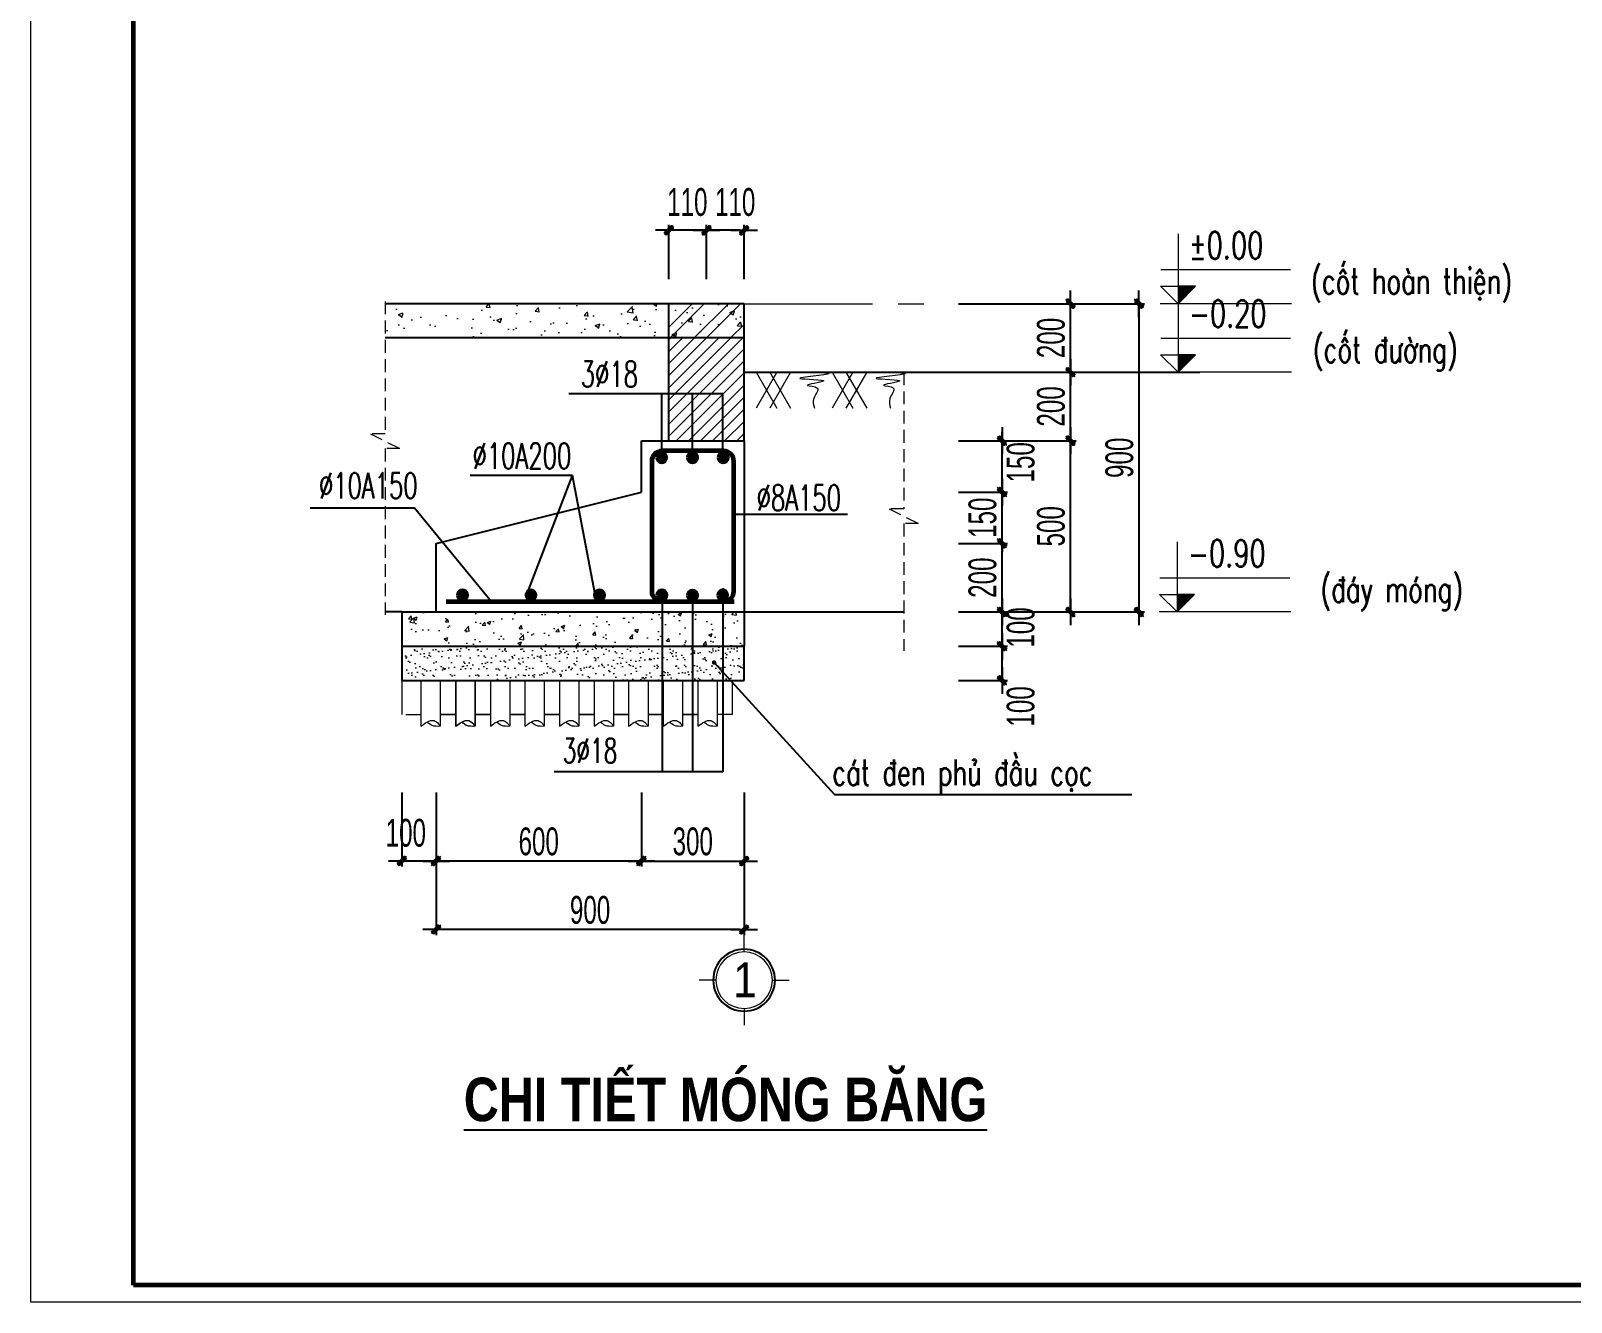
# Model space of a CAD drawing. Header units: millimetres. Extents: x 596422 to 1674380, y -367470 to 58862.
# Drawn here: x 818443 to 827444, y -54486 to -47061 of the extents above; entities that cross this region are included whole.
import ezdxf
from ezdxf.enums import TextEntityAlignment as Align

# ---------------------------------------------------------------- set-up
doc = ezdxf.new("R2010")
doc.units = ezdxf.units.MM
doc.header["$LTSCALE"] = 600
doc.header["$MEASUREMENT"] = 0
for name, pattern in [('CENTERX2', [4, 2.5, -0.5, 0.5, -0.5]), ('DASHDOT', [1, 0.5, -0.25, 0, -0.25]), ('HIDDEN', [0.375, 0.25, -0.125])]:
    doc.linetypes.add(name, pattern=pattern)
doc.layers.get('0').update_dxf_attribs({"lineweight": 0})
doc.layers.get('Defpoints').update_dxf_attribs({"lineweight": 0})
for name, color, linetype, lineweight in [('EG Dim', 8, 'Continuous', 18), ('EG Text2', 7, 'Continuous', 18), ('ISO', 33, 'Continuous', 15), ('LC Dim', 8, 'Continuous', 18), ('LC Hatch', 252, 'Continuous', 9), ('LC Hatch @ 1', 252, 'Continuous', 9), ('LC ISO', 153, 'Continuous', 13), ('LC Khac', 4, 'Continuous', 9), ('LC Net dam3', 1, 'Continuous', 60), ('LC Net manh', 9, 'Continuous', 5), ('LC Net thay', 7, 'Continuous', 25), ('LC Net truc', 79, 'DASHDOT', 13), ('LC Text1', 3, 'Continuous', 20), ('LC Text2', 7, 'Continuous', 25), ('MANH', 35, 'HIDDEN', 5)]:
    doc.layers.add(name, color=color, linetype=linetype, lineweight=lineweight)
doc.layers.add('Khungten_LCDI', color=7, linetype='Continuous')
doc.layers.add('Kichthuoc', color=9, linetype='Continuous')
doc.styles.add('EG 1', font='VHAVANB.TTF')
doc.styles.add('HOATBIF', font='hoatbif.shx', dxfattribs={"width": 0.65})
doc.styles.add('Khungten', font='VHAVAN.TTF', dxfattribs={"width": 0.9, "height": 5000})
doc.styles.add('LC 1', font='VHAVANB.TTF')
doc.styles.add('LC 3', font='vnsimli.shx', dxfattribs={"width": 0.75})
doc.styles.add('LC3', font='VHARIALB.TTF', dxfattribs={"width": 0.8})
doc.styles.add('Title', font='VHAVAN.TTF', dxfattribs={"width": 0.8})
doc.dimstyles.new('1-100', dxfattribs={"dimscale": 300, "dimtxt": 1.2, "dimasz": 0.25, "dimexe": 0.5, "dimexo": 0, "dimgap": 0.3, "dimtad": 1, "dimdec": 0, "dimzin": 0, "dimdsep": 46, "dimtxsty": 'HOATBIF', "dimblk1": 'DOT', "dimblk2": 'DOT', "dimsah": 1, "dimcen": -1, "dimdle": 1, "dimclrd": 256, "dimclre": 256, "dimclrt": 4, "dimadec": 3, "dimazin": 2, "dimtfac": 0.333333, "dimtdec": 0, "dimtix": 1, "dimtmove": 2, "dimatfit": 3, "dimldrblk": 'DOT', "dimfxl": 1, "dimtvp": 0.833333, "dimtolj": 1, "dimtzin": 0, "dimarcsym": 0})

# ---------------------------------------------------------------- blocks, each defined once
blk = doc.blocks.new('LCDI-new')
at = {"layer": 'Defpoints', "lineweight": 0}
blk.add_lwpolyline([(-1626044.71, 488105.01), (-1626044.71, 488402.01), (-1625624.71, 488402.01), (-1625624.71, 488105.01)], close=True, dxfattribs=at)
at = {"layer": 'Khungten_LCDI', "color": 5, "lineweight": 60}
blk.add_lwpolyline([(-1626032.71, 488107.01), (-1626032.71, 488400.01), (-1625626.71, 488400.01), (-1625626.71, 488107.01)], close=True, dxfattribs=at)
at = {"color": 2, "style": 'Title', "width": 1.824646}
for tag, p, p2 in [('TENBANVE1', (-1625663.58, 488164.65), (-1625629.32, 488164.65)), ('TENBANVE2', (-1625663.58, 488157.89), (-1625629.32, 488157.89))]:
    blk.add_attdef(tag, text='', height=2.5, dxfattribs=at).set_placement(p, p2, align=Align.FIT)
at = {"color": 7, "style": 'Khungten', "width": 0.8}
for tag, p in [('REVISION', (-1625637.72, 488146.05)), ('NGAYHT', (-1625637.25, 488137.42))]:
    blk.add_attdef(tag, text='', height=2, dxfattribs=at).set_placement(p, align=Align.CENTER)
at = {"color": 2, "style": 'Title', "width": 0.7}
blk.add_attdef('SOBANVE', text='', height=2.5, dxfattribs=at).set_placement((-1625637.09, 488114.55), align=Align.CENTER)
blk = doc.blocks.new('DOT')
at = {"layer": 'Kichthuoc'}
blk.add_line((-3, 0), (3, 0), dxfattribs=at)
at = {"layer": 'Kichthuoc', "color": 4}
blk.add_line((-1, -1), (1, 1), dxfattribs=at)
blk.add_lwpolyline([(0.5, 1), (-1, -0.5), (-0.5, -1), (1, 0.5)], close=True, dxfattribs=at)
blk = doc.blocks.new('*D555')
at = {"layer": 'Defpoints', "color": 0, "transparency": 16777216}
for p in [(822011.2, -51509.6), (822611.2, -51509.6), (822611.2, -51909.6)]:
    blk.add_point(p, dxfattribs=at)
at = {"layer": 'EG Dim', "lineweight": -2, "transparency": 16777216}
for p, q in [((822011.2, -51509.6), (822011.2, -51942.1)), ((822611.2, -51509.6), (822611.2, -51942.1)), ((822037.2, -51909.6), (822585.2, -51909.6))]:
    blk.add_line(p, q, dxfattribs=at)
at = {"layer": 'EG Dim', "lineweight": -2, "transparency": 16777216, "xscale": 26, "yscale": 26, "zscale": 26, "rotation": 180}
blk.add_blockref('DOT', (822011.2, -51909.6), dxfattribs=at)
at = {"layer": 'EG Dim', "lineweight": -2, "transparency": 16777216, "xscale": 26, "yscale": 26, "zscale": 26}
blk.add_blockref('DOT', (822611.2, -51909.6), dxfattribs=at)
at = {"layer": 'EG Dim', "color": 4, "transparency": 16777216, "insert": (822311.2, -51795.8), "char_height": 162.5, "attachment_point": 5, "style": 'HOATBIF'}
blk.add_mtext('\\A1;300', dxfattribs=at)
blk = doc.blocks.new('_Dot')
at = {"color": 0, "linetype": 'ByBlock', "lineweight": -2}
blk.add_line((-0.5, 0), (-1, 0), dxfattribs=at)
at = {"color": 0, "linetype": 'ByBlock', "const_width": 0.5}
blk.add_lwpolyline([(-0.25, 0, 1), (0.25, 0, 1)], format="xyb", close=True, dxfattribs=at)
blk = doc.blocks.new('*D556')
at = {"layer": 'Defpoints', "color": 0, "transparency": 16777216}
for p in [(823863.3, -50454.6), (824118.2, -50454.6), (823863.3, -50654.6)]:
    blk.add_point(p, dxfattribs=at)
at = {"layer": 'EG Dim', "lineweight": -2, "transparency": 16777216}
for p, q in [((823863.3, -50454.6), (824150.7, -50454.6)), ((824118.2, -50628.6), (824118.2, -50480.6)), ((823863.3, -50654.6), (824150.7, -50654.6))]:
    blk.add_line(p, q, dxfattribs=at)
at = {"layer": 'EG Dim', "lineweight": -2, "transparency": 16777216, "xscale": 26, "yscale": 26, "zscale": 26}
for p, rotation in [((824118.2, -50454.6), 90), ((824118.2, -50654.6), 270)]:
    blk.add_blockref('DOT', p, dxfattribs=dict(at, rotation=rotation))
at = {"layer": 'EG Dim', "color": 4, "transparency": 16777216, "insert": (824227.5, -50545.6), "char_height": 162.5, "attachment_point": 5, "rotation": 90, "style": 'HOATBIF'}
blk.add_mtext('\\A1;100', dxfattribs=at)
blk = doc.blocks.new('*D557')
at = {"layer": 'Defpoints', "color": 0, "transparency": 16777216}
for p in [(823863.3, -50054.6), (824118.2, -50054.6), (823863.3, -50454.6)]:
    blk.add_point(p, dxfattribs=at)
at = {"layer": 'EG Dim', "lineweight": -2, "transparency": 16777216}
for p, q in [((823863.3, -50054.6), (824150.7, -50054.6)), ((824118.2, -50428.6), (824118.2, -50080.6)), ((823863.3, -50454.6), (824150.7, -50454.6))]:
    blk.add_line(p, q, dxfattribs=at)
at = {"layer": 'EG Dim', "lineweight": -2, "transparency": 16777216, "xscale": 26, "yscale": 26, "zscale": 26}
for p, rotation in [((824118.2, -50054.6), 90), ((824118.2, -50454.6), 270)]:
    blk.add_blockref('DOT', p, dxfattribs=dict(at, rotation=rotation))
at = {"layer": 'EG Dim', "color": 4, "transparency": 16777216, "insert": (824004.5, -50254.6), "char_height": 162.5, "attachment_point": 5, "rotation": 90, "style": 'HOATBIF'}
blk.add_mtext('\\A1;200', dxfattribs=at)
blk = doc.blocks.new('*D558')
at = {"layer": 'Defpoints', "color": 0, "transparency": 16777216}
for p in [(823863.3, -49754.6), (824118.2, -49754.6), (823863.3, -50054.6)]:
    blk.add_point(p, dxfattribs=at)
at = {"layer": 'EG Dim', "lineweight": -2, "transparency": 16777216}
for p, q in [((823863.3, -49754.6), (824150.7, -49754.6)), ((824118.2, -49728.6), (824118.2, -49702.6)), ((824118.2, -50054.6), (824118.2, -49754.6)), ((823863.3, -50054.6), (824150.7, -50054.6)), ((824118.2, -50080.6), (824118.2, -50106.6))]:
    blk.add_line(p, q, dxfattribs=at)
at = {"layer": 'EG Dim', "lineweight": -2, "transparency": 16777216, "xscale": 26, "yscale": 26, "zscale": 26}
for p, rotation in [((824118.2, -49754.6), 270), ((824118.2, -50054.6), 90)]:
    blk.add_blockref('DOT', p, dxfattribs=dict(at, rotation=rotation))
at = {"layer": 'EG Dim', "color": 4, "transparency": 16777216, "insert": (824004.5, -49904.6), "char_height": 162.5, "attachment_point": 5, "rotation": 90, "style": 'HOATBIF'}
blk.add_mtext('\\A1;150', dxfattribs=at)
blk = doc.blocks.new('*D559')
at = {"layer": 'Defpoints', "color": 0, "transparency": 16777216}
for p in [(823863.3, -49454.6), (824118.2, -49454.6), (823863.3, -49754.6)]:
    blk.add_point(p, dxfattribs=at)
at = {"layer": 'EG Dim', "lineweight": -2, "transparency": 16777216}
for p, q in [((824118.2, -49428.6), (824118.2, -49402.6)), ((823863.3, -49454.6), (824150.7, -49454.6)), ((824118.2, -49754.6), (824118.2, -49454.6)), ((823863.3, -49754.6), (824150.7, -49754.6)), ((824118.2, -49780.6), (824118.2, -49806.6))]:
    blk.add_line(p, q, dxfattribs=at)
at = {"layer": 'EG Dim', "lineweight": -2, "transparency": 16777216, "xscale": 26, "yscale": 26, "zscale": 26}
for p, rotation in [((824118.2, -49454.6), 270), ((824118.2, -49754.6), 90)]:
    blk.add_blockref('DOT', p, dxfattribs=dict(at, rotation=rotation))
at = {"layer": 'EG Dim', "color": 4, "transparency": 16777216, "insert": (824227.5, -49580.8), "char_height": 162.5, "attachment_point": 5, "rotation": 90, "style": 'HOATBIF'}
blk.add_mtext('\\A1;150', dxfattribs=at)
blk = doc.blocks.new('*D560')
at = {"layer": 'Defpoints', "color": 0, "transparency": 16777216}
for p in [(823863.3, -49454.6), (824518.2, -49454.6), (823863.3, -50454.6)]:
    blk.add_point(p, dxfattribs=at)
at = {"layer": 'EG Dim', "lineweight": -2, "transparency": 16777216}
for p, q in [((823863.3, -49454.6), (824550.7, -49454.6)), ((824518.2, -50428.6), (824518.2, -49480.6)), ((823863.3, -50454.6), (824550.7, -50454.6))]:
    blk.add_line(p, q, dxfattribs=at)
at = {"layer": 'EG Dim', "lineweight": -2, "transparency": 16777216, "xscale": 26, "yscale": 26, "zscale": 26}
for p, rotation in [((824518.2, -49454.6), 90), ((824518.2, -50454.6), 270)]:
    blk.add_blockref('DOT', p, dxfattribs=dict(at, rotation=rotation))
at = {"layer": 'EG Dim', "color": 4, "transparency": 16777216, "insert": (824404.5, -49954.6), "char_height": 162.5, "attachment_point": 5, "rotation": 90, "style": 'HOATBIF'}
blk.add_mtext('\\A1;500', dxfattribs=at)
blk = doc.blocks.new('*D561')
at = {"layer": 'Defpoints', "color": 0, "transparency": 16777216}
for p in [(823863.3, -49054.6), (824518.2, -49054.6), (823863.3, -49454.6)]:
    blk.add_point(p, dxfattribs=at)
at = {"layer": 'EG Dim', "lineweight": -2, "transparency": 16777216}
for p, q in [((823863.3, -49054.6), (824550.7, -49054.6)), ((824518.2, -49428.6), (824518.2, -49080.6)), ((823863.3, -49454.6), (824550.7, -49454.6))]:
    blk.add_line(p, q, dxfattribs=at)
at = {"layer": 'EG Dim', "lineweight": -2, "transparency": 16777216, "xscale": 26, "yscale": 26, "zscale": 26}
for p, rotation in [((824518.2, -49054.6), 90), ((824518.2, -49454.6), 270)]:
    blk.add_blockref('DOT', p, dxfattribs=dict(at, rotation=rotation))
at = {"layer": 'EG Dim', "color": 4, "transparency": 16777216, "insert": (824404.5, -49254.6), "char_height": 162.5, "attachment_point": 5, "rotation": 90, "style": 'HOATBIF'}
blk.add_mtext('\\A1;200', dxfattribs=at)
blk = doc.blocks.new('*D562')
at = {"layer": 'Defpoints', "color": 0, "transparency": 16777216}
for p in [(823863.3, -48654.6), (824518.2, -48654.6), (823863.3, -49054.6)]:
    blk.add_point(p, dxfattribs=at)
at = {"layer": 'EG Dim', "lineweight": -2, "transparency": 16777216}
for p, q in [((823863.3, -48654.6), (824550.7, -48654.6)), ((824518.2, -49028.6), (824518.2, -48680.6)), ((823863.3, -49054.6), (824550.7, -49054.6))]:
    blk.add_line(p, q, dxfattribs=at)
at = {"layer": 'EG Dim', "lineweight": -2, "transparency": 16777216, "xscale": 26, "yscale": 26, "zscale": 26}
for p, rotation in [((824518.2, -48654.6), 90), ((824518.2, -49054.6), 270)]:
    blk.add_blockref('DOT', p, dxfattribs=dict(at, rotation=rotation))
at = {"layer": 'EG Dim', "color": 4, "transparency": 16777216, "insert": (824404.5, -48854.6), "char_height": 162.5, "attachment_point": 5, "rotation": 90, "style": 'HOATBIF'}
blk.add_mtext('\\A1;200', dxfattribs=at)
blk = doc.blocks.new('*D563')
at = {"layer": 'Defpoints', "color": 0, "transparency": 16777216}
for p in [(822391.2, -48225.6), (822391.2, -48511.8), (822611.2, -48511.8)]:
    blk.add_point(p, dxfattribs=at)
at = {"layer": 'EG Dim', "lineweight": -2, "transparency": 16777216}
for p, q in [((822391.2, -48511.8), (822391.2, -48193.1)), ((822585.2, -48225.6), (822417.2, -48225.6)), ((822611.2, -48511.8), (822611.2, -48193.1))]:
    blk.add_line(p, q, dxfattribs=at)
at = {"layer": 'EG Dim', "lineweight": -2, "transparency": 16777216, "xscale": 26, "yscale": 26, "zscale": 26, "rotation": 180}
blk.add_blockref('DOT', (822391.2, -48225.6), dxfattribs=at)
at = {"layer": 'EG Dim', "lineweight": -2, "transparency": 16777216, "xscale": 26, "yscale": 26, "zscale": 26}
blk.add_blockref('DOT', (822611.2, -48225.6), dxfattribs=at)
at = {"layer": 'EG Dim', "color": 4, "transparency": 16777216, "insert": (822558.9, -48061.6), "char_height": 162.5, "attachment_point": 5, "style": 'HOATBIF'}
blk.add_mtext('\\A1;110', dxfattribs=at)
blk = doc.blocks.new('*U346')
at = {"layer": 'LC ISO'}
for p, q in [((-42.5, 101.1), (-42.5, -99.9)), ((42.5, 101.1), (42.5, -99.9)), ((-109, -48.9), (-42.5, -48.9)), ((109, -48.9), (42.5, -48.9))]:
    blk.add_line(p, q, dxfattribs=at)
for points in [[(42.5, -99.9), (14.6, -81.2), (-15.5, -74.8), (-34, -88.1), (-42.5, -99.9)], [(-42.5, -99.9), (-6.5, -96.2), (14.9, -81.3)]]:
    blk.add_spline(points, degree=3, dxfattribs=at)
blk = doc.blocks.new('*D564')
at = {"layer": 'Defpoints', "color": 0, "transparency": 16777216}
for p in [(820811.2, -51509.6), (822611.2, -51509.6), (820811.2, -52309.6)]:
    blk.add_point(p, dxfattribs=at)
at = {"layer": 'EG Dim', "lineweight": -2, "transparency": 16777216}
for p, q in [((820811.2, -51509.6), (820811.2, -52342.1)), ((822611.2, -51509.6), (822611.2, -52342.1)), ((822585.2, -52309.6), (820837.2, -52309.6))]:
    blk.add_line(p, q, dxfattribs=at)
at = {"layer": 'EG Dim', "lineweight": -2, "transparency": 16777216, "xscale": 26, "yscale": 26, "zscale": 26, "rotation": 180}
blk.add_blockref('DOT', (820811.2, -52309.6), dxfattribs=at)
at = {"layer": 'EG Dim', "lineweight": -2, "transparency": 16777216, "xscale": 26, "yscale": 26, "zscale": 26}
blk.add_blockref('DOT', (822611.2, -52309.6), dxfattribs=at)
at = {"layer": 'EG Dim', "color": 4, "transparency": 16777216, "insert": (821711.2, -52195.8), "char_height": 162.5, "attachment_point": 5, "style": 'HOATBIF'}
blk.add_mtext('\\A1;900', dxfattribs=at)
blk = doc.blocks.new('*D565')
at = {"layer": 'Defpoints', "color": 0, "transparency": 16777216}
for p in [(820811.2, -51509.6), (822011.2, -51509.6), (820811.2, -51909.6)]:
    blk.add_point(p, dxfattribs=at)
at = {"layer": 'EG Dim', "lineweight": -2, "transparency": 16777216}
for p, q in [((820811.2, -51509.6), (820811.2, -51942.1)), ((822011.2, -51509.6), (822011.2, -51942.1)), ((821985.2, -51909.6), (820837.2, -51909.6))]:
    blk.add_line(p, q, dxfattribs=at)
at = {"layer": 'EG Dim', "lineweight": -2, "transparency": 16777216, "xscale": 26, "yscale": 26, "zscale": 26, "rotation": 180}
blk.add_blockref('DOT', (820811.2, -51909.6), dxfattribs=at)
at = {"layer": 'EG Dim', "lineweight": -2, "transparency": 16777216, "xscale": 26, "yscale": 26, "zscale": 26}
blk.add_blockref('DOT', (822011.2, -51909.6), dxfattribs=at)
at = {"layer": 'EG Dim', "color": 4, "transparency": 16777216, "insert": (821411.2, -51795.8), "char_height": 162.5, "attachment_point": 5, "style": 'HOATBIF'}
blk.add_mtext('\\A1;600', dxfattribs=at)
blk = doc.blocks.new('*D566')
at = {"layer": 'Defpoints', "color": 0, "transparency": 16777216}
for p in [(820611.2, -51509.6), (820811.2, -51509.6), (820611.2, -51909.6)]:
    blk.add_point(p, dxfattribs=at)
at = {"layer": 'EG Dim', "lineweight": -2, "transparency": 16777216}
for p, q in [((820611.2, -51509.6), (820611.2, -51942.1)), ((820811.2, -51509.6), (820811.2, -51942.1)), ((820785.2, -51909.6), (820637.2, -51909.6))]:
    blk.add_line(p, q, dxfattribs=at)
at = {"layer": 'EG Dim', "lineweight": -2, "transparency": 16777216, "xscale": 26, "yscale": 26, "zscale": 26, "rotation": 180}
blk.add_blockref('DOT', (820611.2, -51909.6), dxfattribs=at)
at = {"layer": 'EG Dim', "lineweight": -2, "transparency": 16777216, "xscale": 26, "yscale": 26, "zscale": 26}
blk.add_blockref('DOT', (820811.2, -51909.6), dxfattribs=at)
at = {"layer": 'EG Dim', "color": 4, "transparency": 16777216, "insert": (820634.5, -51745.6), "char_height": 162.5, "attachment_point": 5, "style": 'HOATBIF'}
blk.add_mtext('\\A1;100', dxfattribs=at)
blk = doc.blocks.new('*D567')
at = {"layer": 'Defpoints', "color": 0, "transparency": 16777216}
for p in [(823863.3, -50654.6), (824118.2, -50654.6), (823863.3, -50854.6)]:
    blk.add_point(p, dxfattribs=at)
at = {"layer": 'EG Dim', "lineweight": -2, "transparency": 16777216}
for p, q in [((823863.3, -50654.6), (824150.7, -50654.6)), ((824118.2, -50828.6), (824118.2, -50680.6)), ((823863.3, -50854.6), (824150.7, -50854.6))]:
    blk.add_line(p, q, dxfattribs=at)
at = {"layer": 'EG Dim', "lineweight": -2, "transparency": 16777216, "xscale": 26, "yscale": 26, "zscale": 26}
for p, rotation in [((824118.2, -50654.6), 90), ((824118.2, -50854.6), 270)]:
    blk.add_blockref('DOT', p, dxfattribs=dict(at, rotation=rotation))
at = {"layer": 'EG Dim', "color": 4, "transparency": 16777216, "insert": (824227.5, -51006.6), "char_height": 162.5, "attachment_point": 5, "rotation": 90, "style": 'HOATBIF'}
blk.add_mtext('\\A1;100', dxfattribs=at)
blk = doc.blocks.new('*D568')
at = {"layer": 'Defpoints', "color": 0, "transparency": 16777216}
for p in [(823863.3, -48654.6), (823863.3, -50454.6), (824918.2, -50454.6)]:
    blk.add_point(p, dxfattribs=at)
at = {"layer": 'EG Dim', "lineweight": -2, "transparency": 16777216}
for p, q in [((823863.3, -48654.6), (824950.7, -48654.6)), ((824918.2, -48680.6), (824918.2, -50428.6)), ((823863.3, -50454.6), (824950.7, -50454.6))]:
    blk.add_line(p, q, dxfattribs=at)
at = {"layer": 'EG Dim', "lineweight": -2, "transparency": 16777216, "xscale": 26, "yscale": 26, "zscale": 26}
for p, rotation in [((824918.2, -48654.6), 90), ((824918.2, -50454.6), 270)]:
    blk.add_blockref('DOT', p, dxfattribs=dict(at, rotation=rotation))
at = {"layer": 'EG Dim', "color": 4, "transparency": 16777216, "insert": (824804.5, -49554.6), "char_height": 162.5, "attachment_point": 5, "rotation": 90, "style": 'HOATBIF'}
blk.add_mtext('\\A1;900', dxfattribs=at)
blk = doc.blocks.new('TTRUC')
at = {"layer": 'ISO'}
for p, q in [((0, 6.37), (0, 10.13)), ((-6.37, 0), (-10.13, 0)), ((6.37, 0), (10.13, 0)), ((0, -6.37), (0, -10.13))]:
    blk.add_line(p, q, dxfattribs=at)
blk.add_circle((0, 0), 6.37, dxfattribs=at)
at = {"layer": 'Kichthuoc'}
blk.add_circle((0, 0), 6.95, dxfattribs=at)
blk = doc.blocks.new('theptron1')
at = {"layer": 'LC Net dam3'}
for p, q in [((-0.5, 0), (0.5, 0)), ((-0.35, 0.35), (0.35, -0.35)), ((0.35, 0.35), (-0.35, -0.35)), ((0, 0.5), (0, -0.5))]:
    blk.add_line(p, q, dxfattribs=at)
blk.add_circle((0, 0), 0.5, dxfattribs=at)
blk = doc.blocks.new('*U347')
at = {"layer": 'LC Dim', "xscale": 37.50000000004875, "yscale": 37.50000000004875, "zscale": 37.50000000004875}
blk.add_blockref('theptron1', (0, 0), dxfattribs=at)
blk = doc.blocks.new('*U345')
at = {"layer": 'LC Dim', "xscale": 25.0000000000325, "yscale": 25.0000000000325, "zscale": 25.0000000000325}
blk.add_blockref('theptron1', (0, 0), dxfattribs=at)
blk = doc.blocks.new('CT')
at = {"layer": 'LC Khac'}
blk.add_hatch(color=252, dxfattribs=at).paths.add_polyline_path([(3.25, 1.6), (1.64, 1.6), (1.64, 0)])
at = {"layer": 'LC Khac', "color": 9, "ltscale": 50}
for p, q in [((0.05, 3.14), (12, 3.14)), ((12.09, 0), (0, 0))]:
    blk.add_line(p, q, dxfattribs=at)
for points in [[(1.64, 6.43), (1.64, 0)], [(1.64, 0), (0.03, 1.6), (1.64, 1.6)], [(1.64, 0), (3.25, 1.6), (1.64, 1.6)]]:
    blk.add_lwpolyline(points, dxfattribs=at)
at = {"layer": 'LC Khac', "color": 3, "style": 'LC 3', "width": 0.75}
blk.add_attdef('CT', (1.91, 3.5), '', height=2.2, dxfattribs=at)
blk = doc.blocks.new('mat dat')
at = {"layer": 'LC Net manh'}
for p, q in [((2, 0), (3.73, -3)), ((3.73, 0), (2, -3)), ((3.15, 0), (4.88, -3)), ((4.88, 0), (3.15, -3))]:
    blk.add_line(p, q, dxfattribs=at)
blk.add_spline([(0, 0), (-1.21, -0.12), (1.21, -0.52), (-0.75, -0.75), (0.58, -1.1), (-0.23, -1.33), (0.06, -2.19), (0, -3)], degree=3, dxfattribs=at)
blk = doc.blocks.new('TIEUDE1')
at = {"layer": 'EG Text2', "color": 7, "style": 'EG 1'}
blk.add_attdef('TIªU§Ò', text='', height=5, dxfattribs=at).set_placement((0, 0), align=Align.BOTTOM_CENTER)
blk.add_attdef('TL', text='', height=3, dxfattribs=at).set_placement((0, -2), align=Align.TOP_CENTER)
blk = doc.blocks.new('*D569')
at = {"layer": 'Defpoints', "color": 0, "transparency": 16777216}
for p in [(822171.2, -48225.6), (822171.2, -48511.8), (822391.2, -48511.8)]:
    blk.add_point(p, dxfattribs=at)
at = {"layer": 'EG Dim', "lineweight": -2, "transparency": 16777216}
for p, q in [((822171.2, -48511.8), (822171.2, -48193.1)), ((822365.2, -48225.6), (822197.2, -48225.6)), ((822391.2, -48511.8), (822391.2, -48193.1))]:
    blk.add_line(p, q, dxfattribs=at)
at = {"layer": 'EG Dim', "lineweight": -2, "transparency": 16777216, "xscale": 26, "yscale": 26, "zscale": 26, "rotation": 180}
blk.add_blockref('DOT', (822171.2, -48225.6), dxfattribs=at)
at = {"layer": 'EG Dim', "lineweight": -2, "transparency": 16777216, "xscale": 26, "yscale": 26, "zscale": 26}
blk.add_blockref('DOT', (822391.2, -48225.6), dxfattribs=at)
at = {"layer": 'EG Dim', "color": 4, "transparency": 16777216, "insert": (822279.4, -48061.6), "char_height": 162.5, "attachment_point": 5, "style": 'HOATBIF'}
blk.add_mtext('\\A1;110', dxfattribs=at)

msp = doc.modelspace()

# ---------------------------------------------------------------- hatches: boundary and pattern name
at = {"layer": 'LC Hatch', "ltscale": 0.5}
h = msp.add_hatch(dxfattribs=at)
h.set_pattern_fill('AR-CONC', color=256, scale=40)
h.set_pattern_definition([(50, (-3403369.01, 558624.28), (286.904073, -25.100854), [30, -330]), (355, (-3403369, 558624.28), (-55.500533, 300.876853), [24, -264]), (100.4514, (-3403345.1, 558622.2), (231.403753, 275.775817), [25.496076, -280.456845]), (46.1842, (-3403369, 558704.28), (426.89642, -66.207606), [45, -495]), (96.6356, (-3403333.44, 558698.76), (373.865082, 389.64715), [38.244115, -420.6852]), (351.1842, (-3403369, 558704.3), (373.86478, 389.64744), [36, -396]), (21, (-3403329.01, 558684.28), (238.762821, -161.047556), [30, -330]), (326, (-3403329, 558684.28), (97.326133, 290.060018), [24, -264]), (71.4514, (-3403309.12, 558670.86), (336.089051, 129.012199), [25.496076, -280.456845]), (37.5, (-3403369.01, 558624.28), (4.8639421, 133.1575415), [0, -260.8, 0, -268, 0, -265]), (7.5, (-3403369.01, 558624.28), (105.227815, 157.7646848), [0, -152.8, 0, -254.8, 0, -101]), (327.5, (-3403458.21, 558624.28), (213.5289745, -9.0219487), [0, -100, 0, -312, 0, -414]), (317.5, (-3403498.21, 558624.28), (233.274468, 40.041993), [0, -130, 0, -207.2, 0, -294])])
h.paths.add_polyline_path([(820513.1, -48854.6), (820513.1, -48654.6), (822153.7, -48654.6), (822153.7, -48854.6)])
at = {"layer": 'LC Hatch', "ltscale": 2}
h = msp.add_hatch(dxfattribs=at)
h.set_pattern_fill('BTCT', color=256, scale=40)
h.set_pattern_definition([(50, (-3657374.68, 99535.4), (286.904073, -25.100854), [30, -330]), (355, (-3657374.68, 99535.4), (-55.500533, 300.876853), [24, -264]), (100.4514, (-3657350.77, 99533.3), (231.403753, 275.775817), [25.496076, -280.456845]), (46.1842, (-3657374.68, 99615.4), (426.89642, -66.207606), [45, -495]), (96.6356, (-3657339.1, 99609.9), (373.865082, 389.64715), [38.244115, -420.6852]), (351.1842, (-3657374.68, 99615.4), (373.86478, 389.64744), [36, -396]), (21, (-3657334.68, 99595.4), (238.762821, -161.047556), [30, -330]), (326, (-3657334.68, 99595.4), (97.326133, 290.060018), [24, -264]), (71.4514, (-3657314.78, 99581.98), (336.089051, 129.012199), [25.496076, -280.456845]), (37.5, (-3657374.68, 99535.4), (4.8639421, 133.1575415), [0, -260.8, 0, -268, 0, -265]), (7.5, (-3657374.68, 99535.4), (105.227815, 157.7646848), [0, -152.8, 0, -254.8, 0, -101]), (327.5, (-3657463.88, 99535.4), (213.5289745, -9.0219487), [0, -100, 0, -312, 0, -414]), (317.5, (-3657503.88, 99535.4), (233.274468, 40.041993), [0, -130, 0, -207.2, 0, -294]), (45, (-3657374.68, 99535.4), (-106.066017, 106.066017), []), (45, (-3657303.97, 99535.4), (-106.066017, 106.066017), [])])
h.paths.add_polyline_path([(822171.2, -48654.6), (822611.2, -48654.6), (822611.2, -48854.6), (822171.2, -48854.6)])
h = msp.add_hatch(dxfattribs=at)
h.set_pattern_fill('BTLOT', color=256, scale=30, style=0, pattern_type=2)
h.set_pattern_definition([(50, (-27513, 359619.96), (215.178055, -18.82564), [22.5, -247.5]), (355, (-27513, 359619.96), (-41.6254, 225.65764), [18, -198]), (100.451444, (-27495.07, 359618.39), (173.552654, 206.831997), [19.12206, -210.342634]), (46.1842, (-27513, 359679.96), (320.1724, -49.655784), [33.75, -371.25]), (96.635635, (-27486.32, 359675.82), (280.39858, 292.23558), [28.6831, -315.51413]), (351.184164, (-27513, 359679.96), (280.39858, 292.23558), [27, -297]), (21, (-27483, 359664.96), (179.072116, -120.785667), [22.5, -247.5]), (326, (-27483, 359664.96), (72.9946, 217.545014), [18, -198]), (71.451445, (-27468.08, 359654.9), (252.066713, 96.759346), [19.122057, -210.342634]), (37.5, (-27513, 359619.96), (3.6479566, 99.868156), [0, -195.6, 0, -201, 0, -198.75]), (7.5, (-27513, 359619.96), (78.920861, 118.323514), [0, -114.6, 0, -191.1, 0, -75.75]), (327.5, (-27579.9, 359619.96), (160.146731, -6.7664615), [0, -75, 0, -234, 0, -310.5]), (317.5, (-27609.9, 359619.96), (174.95585, 30.031495), [0, -97.5, 0, -155.4, 0, -220.5])])
h.paths.add_polyline_path([(820611.2, -50654.6), (820611.2, -50454.6), (822611.2, -50454.6), (822611.2, -50654.6)])
at = {"layer": 'LC Hatch', "ltscale": 0.5}
h = msp.add_hatch(dxfattribs=at)
h.set_pattern_fill('AR-SAND', color=256, scale=40)
h.set_pattern_definition([(37.5, (-3402738.513, 559424.28), (-2.5197343, 77.0729508), [0, -60.8, 0, -68, 0, -65]), (7.5, (-3402738.51, 559424.28), (70.7910682, 112.8858426), [0, -32.8, 0, -54.8, 0, -21]), (327.5, (-3402787.713, 559424.28), (124.5656745, 0.2263621), [0, -20, 0, -72, 0, -94]), (317.5, (-3402787.71, 559424.28), (120.2450642, 35.1070226), [0, -10, 0, -47.2, 0, -54])])
h.paths.add_polyline_path([(820611.2, -50854.6), (820611.2, -50654.6), (822611.2, -50654.6), (822611.2, -50854.6)])
at = {"layer": 'LC Hatch @ 1'}
h = msp.add_hatch(dxfattribs=at)
h.set_pattern_fill('ANSI31', color=256, scale=400)
h.set_pattern_definition([(45, (107564.416, -68524.82), (-35.355339, 35.355339), [])])
h.paths.add_polyline_path([(822611.2, -48855.5), (822171.2, -48855.5), (822171.2, -49455.5), (822611.2, -49455.5)])

# ---------------------------------------------------------------- linework, layer by layer
at = {"layer": 'LC ISO'}
for p, q in [((820611.2, -50854.6), (820611.2, -51054.6)), ((822542.3, -50854.6), (822542.3, -51054.6))]:
    msp.add_line(p, q, dxfattribs=at)
at = {"layer": 'LC Net dam3', "ltscale": 2}
msp.add_line((820871.2, -50394.6), (822552.3, -50394.6), dxfattribs=at)
msp.add_lwpolyline([(822071.2, -50334.6, 0.414214), (822131.2, -50394.6), (822491.2, -50394.6, 0.414214), (822551.2, -50334.6), (822551.2, -49574.6, 0.414214), (822491.2, -49514.6), (822131.2, -49514.6, 0.414214), (822071.2, -49574.6), (822071.2, -50334.6)], format="xyb", dxfattribs=at)
at = {"layer": 'LC Net thay', "ltscale": 0.5}
for p, q in [((822171.2, -48654.6), (820513.1, -48654.6)), ((822171.2, -48854.6), (820513.1, -48854.6)), ((820611.2, -50454.6), (820513.1, -50454.6)), ((822611.2, -50454.6), (823543.9, -50454.6)), ((822611.2, -50854.6), (822611.2, -50654.6))]:
    msp.add_line(p, q, dxfattribs=at)
at = {"layer": 'LC Net thay'}
for p, q in [((822171.2, -49454.6), (822171.2, -48654.6)), ((822611.2, -49454.6), (822611.2, -48654.6))]:
    msp.add_line(p, q, dxfattribs=at)
at = {"layer": 'LC Net thay', "ltscale": 2}
for p, q in [((822611.2, -49054.6), (825273.9, -49054.6)), ((822011.2, -49754.6), (822011.2, -49454.6)), ((822011.2, -49454.6), (822611.2, -49454.6)), ((822611.2, -49454.6), (822611.2, -50454.6)), ((820811.2, -50054.6), (822011.2, -49754.6)), ((820811.2, -50454.6), (820811.2, -50054.6)), ((820611.2, -50454.6), (822611.2, -50454.6)), ((820611.2, -50454.6), (820611.2, -50654.6)), ((822611.2, -50454.6), (822611.2, -50654.6)), ((820611.2, -50654.6), (822611.2, -50654.6)), ((820611.2, -50654.6), (822611.2, -50654.6)), ((820611.2, -50654.6), (820611.2, -50854.6)), ((820611.2, -50854.6), (822611.2, -50854.6)), ((820611.2, -50854.6), (822611.2, -50854.6))]:
    msp.add_line(p, q, dxfattribs=at)
at = {"layer": 'LC Net truc', "linetype": 'CENTERX2', "ltscale": 0.5}
msp.add_line((822611.2, -48654.6), (823762.7, -48654.6), dxfattribs=at)
at = {"layer": 'LC Text2'}
for p, q in [((822611.2, -48654.6), (821951.2, -48654.6)), ((822611.2, -48854.6), (821951.2, -48854.6))]:
    msp.add_line(p, q, dxfattribs=at)
at = {"layer": 'MANH', "ltscale": 0.5}
for points in [[(820513.1, -48641.1), (820513.1, -49414.7), (820427.4, -49414.7), (820598.8, -49500.5), (820513.1, -49500.5), (820513.1, -50471.6)], [(823543.9, -49054.6), (823543.9, -49852.6), (823458.2, -49852.6), (823629.6, -49938.3), (823543.9, -49938.3), (823543.9, -50682.4)]]:
    msp.add_lwpolyline(points, dxfattribs=at)

# ---------------------------------------------------------------- block references
at = {"layer": 'Kichthuoc', "xscale": 50.00000000005321, "yscale": 50.00000000005321, "zscale": 50.00000000005321}
msp.add_blockref('LCDI-new', (82120678.8, -24459736.4), dxfattribs=at)
at = {"layer": 'LC Dim', "color": 0, "linetype": 'ByBlock', "lineweight": -2, "xscale": -2, "yscale": 2, "zscale": 2, "rotation": 90}
for p in [(822129.5, -49552.2), (822309, -49552.2), (822489.4, -49552.2), (822309, -50357.9)]:
    msp.add_blockref('*U345', p, dxfattribs=at)
at = {"layer": 'LC Dim', "color": 0, "linetype": 'ByBlock', "lineweight": -2, "transparency": 16777216, "xscale": -1.333333333333333, "yscale": 1.333333333333333, "zscale": 1.333333333333333}
for p in [(820965.9, -50356.6), (820965.9, -50356.6), (821365.9, -50356.6), (821765.9, -50356.6)]:
    msp.add_blockref('*U347', p, dxfattribs=at)
at = {"layer": 'LC Dim', "color": 0, "linetype": 'ByBlock', "lineweight": -2, "xscale": -1.333333333333333, "yscale": 1.333333333333333, "zscale": 1.333333333333333}
for p in [(822130, -50356.6), (822485.9, -50356.6)]:
    msp.add_blockref('*U347', p, dxfattribs=at)
at = {"layer": 'LC ISO', "color": 0, "linetype": 'ByBlock', "lineweight": -2, "transparency": 16777216, "xscale": -1.333333333333333, "yscale": 1.333333333333333, "zscale": 1.333333333333333}
for p in [(820779, -50989.4), (820981, -50989.4)]:
    msp.add_blockref('*U346', p, dxfattribs=at)
at = {"layer": 'LC ISO', "color": 0, "linetype": 'ByBlock', "lineweight": -2, "xscale": -1.333333333333333, "yscale": 1.333333333333333, "zscale": 1.333333333333333}
for p in [(820983, -50989.4), (821185, -50989.4), (821387, -50989.4), (821589, -50989.4), (821791, -50989.4), (821993, -50989.4), (822195, -50989.4), (822397, -50989.4)]:
    msp.add_blockref('*U346', p, dxfattribs=at)
at = {"layer": 'LC ISO', "xscale": -25.98921940526149, "yscale": 25.9892194052563, "zscale": 25.98921940525629}
msp.add_blockref('TTRUC', (822611.2, -52605.4), dxfattribs=at)
at = {"layer": 'LC Khac', "xscale": -70.0000000000776, "yscale": 70.00000000009102, "zscale": 70.00000000009102}
for p in [(823022.3, -49054.5), (823467.4, -49054.5)]:
    msp.add_blockref('mat dat', p, dxfattribs=at)
at = {"layer": 'LC Text1'}
ref = msp.add_blockref('CT', (825042.7, -48654.6), dxfattribs=dict(at, xscale=63.5, yscale=63.5, zscale=63.5))
ref.add_attrib('CT', '%%P0.00', (825210.3, -48391.7), dxfattribs={"color": 3, "height": 157.49, "style": 'LC 3', "width": 0.7})
ref = msp.add_blockref('CT', (825042.7, -49054.6), dxfattribs=dict(at, xscale=63.5, yscale=63.5, zscale=63.5))
ref.add_attrib('CT', '-0.20', (825210.3, -48791.7), dxfattribs={"color": 3, "height": 157.49, "style": 'LC 3', "width": 0.7})
ref = msp.add_blockref('CT', (825037.3, -50454.6), dxfattribs=dict(at, xscale=63.5, yscale=63.5, zscale=63.5))
ref.add_attrib('CT', '-0.90', (825204.9, -50191.7), dxfattribs={"color": 3, "height": 157.49, "style": 'LC 3', "width": 0.7})
at = {"layer": 'LC Text2'}
ref = msp.add_blockref('TIEUDE1', (822502.4, -53505), dxfattribs=dict(at, xscale=51.57388316160844, yscale=51.57388316160844, zscale=51.57388316160844))
ref.add_attrib('TIªU§Ò', '%%Uchi tiÕt mãng b¨ng', dxfattribs={"color": 7, "height": 253.971, "style": 'LC3', "width": 0.8}).set_placement((822502.4, -53505), align=Align.BOTTOM_CENTER)

# ---------------------------------------------------------------- texts
at = {"layer": 'LC Text1', "color": 3, "style": 'LC 3', "width": 0.7}
for s, p in [('(cèt hoµn thiÖn)', (825923.8, -48597.3)), ('(cèt ®\xadêng)', (825934.4, -48997.3)), ('(®¸y mãng)', (825979, -50397.3)), ('c¸t ®en phñ ®Çu cäc', (823126.5, -51467.2))]:
    msp.add_text(s, height=150, dxfattribs=at).set_placement(p)
at = {"layer": 'LC Text1', "ltscale": 0.2, "style": 'LC 1', "width": 0.9}
msp.add_text('1', height=203.5, dxfattribs=at).set_placement((822616, -52766.3), align=Align.BOTTOM_CENTER)
at = {"layer": 'LC Text2', "linetype": 'ByBlock', "style": 'LC 3', "width": 0.65}
for s, height, p in [('3%%C18', 150, (821656.9, -49140.7)), ('%%C10A200', 150, (821024.4, -49618.4)), ('%%C10A150', 150, (820126.8, -49792.1)), ('%%C8A150', 150, (822684.3, -49863.2)), ('3%%C18', 142.93, (821551.5, -51336.8))]:
    msp.add_text(s, height=height, dxfattribs=at).set_placement(p)

# ---------------------------------------------------------------- dimensions: what is measured, and where the dimension line sits
at = {"layer": 'EG Dim'}
for base, p1, p2, angle, picture, middle in [((822171.2, -48225.6), (822391.2, -48511.8), (822171.2, -48511.8), 180, '*D569', (822279.4, -48061.6)), ((822391.2, -48225.6), (822611.2, -48511.8), (822391.2, -48511.8), 180, '*D563', (822558.9, -48061.6)), ((824118.2, -49454.6), (823863.3, -49754.6), (823863.3, -49454.6), 90, '*D559', (824227.5, -49580.8)), ((824118.2, -50454.6), (823863.3, -50654.6), (823863.3, -50454.6), 90, '*D556', (824227.5, -50545.6)), ((824118.2, -50654.6), (823863.3, -50854.6), (823863.3, -50654.6), 90, '*D567', (824227.5, -51006.6)), ((820611.2, -51909.6), (820811.2, -51509.6), (820611.2, -51509.6), 180, '*D566', (820634.5, -51745.6))]:
    dim = msp.add_linear_dim(base=base, p1=p1, p2=p2, angle=angle, dimstyle='1-100', override={"dimscale": 65, "dimtxt": 2.5, "dimasz": 0.4, "dimgap": 0.5, "dimlfac": 0.5}, dxfattribs=at)
    dim.commit()
    dim.dimension.update_dxf_attribs({"geometry": picture, "text_midpoint": middle, "dimtype": 160})
for base, p1, p2, angle, picture, middle in [((824518.2, -48654.6), (823863.3, -49054.6), (823863.3, -48654.6), 90, '*D562', (824404.5, -48854.6)), ((824918.2, -50454.6), (823863.3, -48654.6), (823863.3, -50454.6), 90, '*D568', (824804.5, -49554.6)), ((824518.2, -49054.6), (823863.3, -49454.6), (823863.3, -49054.6), 90, '*D561', (824404.5, -49254.6)), ((824518.2, -49454.6), (823863.3, -50454.6), (823863.3, -49454.6), 90, '*D560', (824404.5, -49954.6)), ((824118.2, -49754.6), (823863.3, -50054.6), (823863.3, -49754.6), 90, '*D558', (824004.5, -49904.6)), ((824118.2, -50054.6), (823863.3, -50454.6), (823863.3, -50054.6), 90, '*D557', (824004.5, -50254.6)), ((820811.2, -52309.6), (822611.2, -51509.6), (820811.2, -51509.6), 180, '*D564', (821711.2, -52195.8))]:
    dim = msp.add_linear_dim(base=base, p1=p1, p2=p2, angle=angle, dimstyle='1-100', override={"dimscale": 65, "dimtxt": 2.5, "dimasz": 0.4, "dimgap": 0.5, "dimlfac": 0.5}, dxfattribs=at)
    dim.commit()
    dim.dimension.update_dxf_attribs({"geometry": picture, "text_midpoint": middle})
for base, p2, picture, middle in [((820811.2, -51909.6), (820811.2, -51509.6), '*D565', (821411.2, -51795.8)), ((822611.2, -51909.6), (822611.2, -51509.6), '*D555', (822311.2, -51795.8))]:
    dim = msp.add_linear_dim(base=base, p1=(822011.2, -51509.6), p2=p2, dimstyle='1-100', override={"dimscale": 65, "dimtxt": 2.5, "dimasz": 0.4, "dimgap": 0.5, "dimlfac": 0.5}, dxfattribs=at)
    dim.commit()
    dim.dimension.update_dxf_attribs({"geometry": picture, "text_midpoint": middle})

# ---------------------------------------------------------------- leaders
for points in [[(822487.6, -49548.2), (822487.6, -49180.9), (821587.9, -49180.9)], [(822129.8, -49548.2), (822129.8, -49180.9)], [(822309, -49552.2), (822309, -49180.9)], [(821741.1, -50353.2), (821608, -49658.7), (821010.4, -49658.7)], [(821341.1, -50353.3), (821608, -49658.7)], [(821133.4, -50394.6), (820685.8, -49848.9), (820076, -49848.9)], [(822551.2, -49884.5), (823216.1, -49884.5)], [(822487.6, -50328.3), (822487.6, -51388.8), (821500.9, -51388.8)], [(822132.5, -50353.3), (822132.5, -51388.8)], [(822309, -50357.9), (822309, -51388.8)], [(822435.9, -50750.2), (823138.8, -51521.9), (824876.8, -51521.9)]]:
    msp.add_leader(points, dimstyle='1-100', override={"dimscale": 65, "dimtxt": 2.5, "dimasz": 0.4, "dimgap": 0.5, "dimlfac": 0.5}, dxfattribs=at)

doc.saveas('drawing.dxf')
